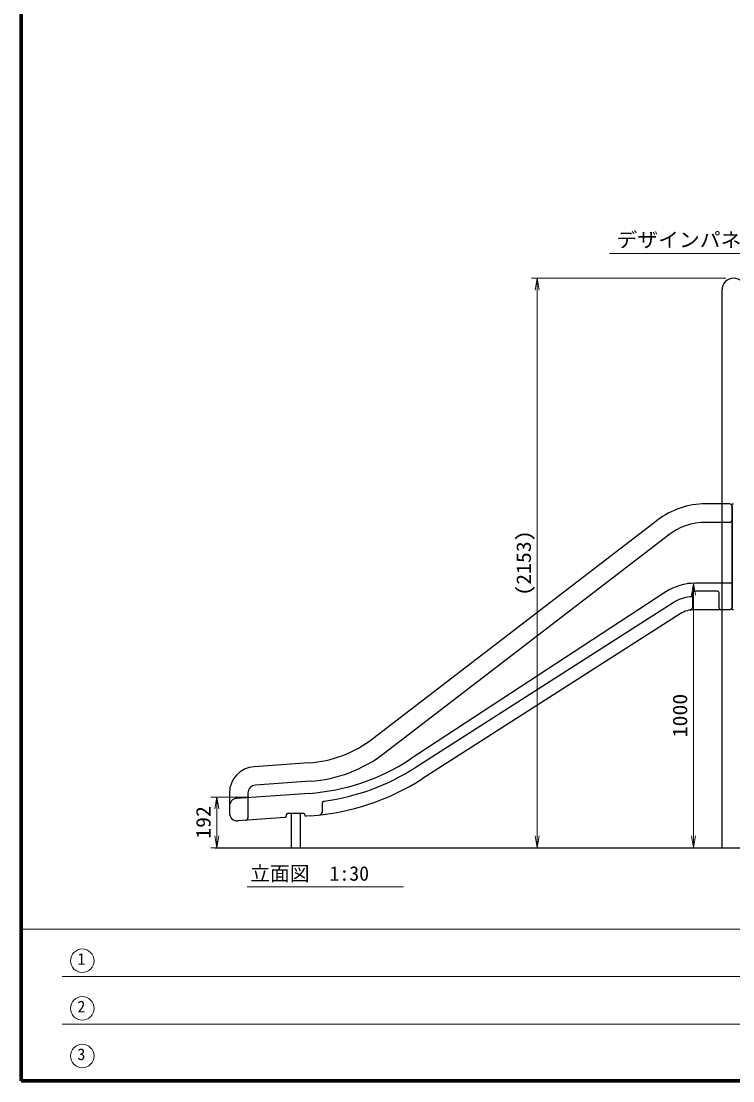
# Model space of a CAD drawing. Units: millimetres at full size, sheet at 1:30, with parts at other scales. Extents: x 450 to 12150, y 450 to 8460.
# Drawn here: x 450 to 3140, y 450 to 4455 of the extents above; entities that cross this region are included whole.
import ezdxf
from ezdxf.enums import TextEntityAlignment as Align

# ---------------------------------------------------------------- set-up
doc = ezdxf.new("R2010")
doc.units = ezdxf.units.MM
doc.header["$LTSCALE"] = 30
for name, color, linetype, lineweight in [('D-STR-TXT', 7, 'Continuous', 13), ('D-STR-TXT\u3000文字列', 7, 'Continuous', 13), ('D-STR\u3000構造物外形線', 1, 'Continuous', 25), ('D-TTL', 7, 'Continuous', 70), ('D-TTL-FRAM', 7, 'Continuous', 13), ('D-TTL-TXT', 7, 'Continuous', 13)]:
    doc.layers.add(name, color=color, linetype=linetype, lineweight=lineweight)
doc.styles.add('ＭＳ ゴシック', font='')
doc.styles.get('ＭＳ ゴシック').set_extended_font_data('MS Gothic')

# ---------------------------------------------------------------- blocks, each defined once
blk = doc.blocks.new('open_arrow')
at = {"color": 0, "linetype": 'Continuous', "lineweight": -2}
blk.add_lwpolyline([(7.5, 1.25), (0, 0), (7.5, -1.25)], dxfattribs=at)

msp = doc.modelspace()

# ---------------------------------------------------------------- linework, layer by layer
at = {"layer": 'D-STR-TXT'}
for p, q in [((3113.31, 3483.24), (2378.64, 3483.24)), ((2401.14, 1330.54), (2401.14, 3483.24)), ((3111.98, 2330.54), (2969.48, 2330.54)), ((2991.98, 1330.54), (2991.98, 2330.54)), ((1310, 1522.68), (1167.5, 1522.68)), ((1190, 1330.54), (1190, 1522.68)), ((1310, 1330.54), (1167.5, 1330.54)), ((3157.86, 1330.54), (2378.64, 1330.54)), ((3111.98, 1330.54), (2969.48, 1330.54))]:
    msp.add_line(p, q, dxfattribs=at)
msp.add_lwpolyline([(3506.61, 3180.28), (3277.43, 3577.24), (2674.43, 3577.24)], dxfattribs=at)
at = {"layer": 'D-STR-TXT\u3000文字列'}
msp.add_line((1304.9, 1182.59), (1895.95, 1182.59), dxfattribs=at)
at = {"layer": 'D-STR\u3000構造物外形線'}
for p, q in [((3098.76, 3438.69), (3098.76, 1330.54)), ((3127.31, 2630.54), (3037.31, 2630.54)), ((3137.31, 2230.54), (3137.31, 2630.54)), ((3137.31, 2630.54), (3143.31, 2630.54)), ((3137.31, 2620.54), (3137.31, 2240.54)), ((1779.9, 1743.68), (2854.66, 2568.53)), ((3127.31, 2560.54), (3037.31, 2560.54)), ((1822.51, 1688.15), (2897.28, 2513)), ((3137.31, 2330.54), (2996.94, 2330.54)), ((2887.42, 2297.89), (1920.62, 1665.2)), ((2987.31, 2290.54), (2987.31, 2239.15)), ((3082.31, 2300.54), (2997.31, 2300.54)), ((3087.31, 2295.54), (3087.31, 2240.54)), ((2914.99, 2256.93), (1939.24, 1633.34)), ((2941.91, 2214.8), (1966.17, 1591.21)), ((3127.31, 2230.54), (2994.72, 2230.54)), ((3143.31, 2230.54), (3137.31, 2230.54)), ((1537.31, 1651.76), (1330.34, 1637.29)), ((1542.19, 1581.93), (1335.22, 1567.46)), ((1237.31, 1537.53), (1237.31, 1462.46)), ((1538.36, 1536.55), (1265.22, 1517.45)), ((1307.31, 1537.53), (1307.31, 1444.51)), ((1587.31, 1497.4), (1587.31, 1464.82)), ((1447.66, 1445), (1269.4, 1432.54)), ((1452.31, 1455.54), (1452.31, 1449.99)), ((1517.31, 1460.54), (1457.31, 1460.54)), ((1470.31, 1460.54), (1470.31, 1330.54)), ((1504.31, 1460.54), (1504.31, 1330.54)), ((1522.31, 1455.58), (1522.31, 1455.54)), ((1544.29, 1451.76), (1527.66, 1450.6)), ((1181.74, 1330.54), (7361.7, 1330.54))]:
    msp.add_line(p, q, dxfattribs=at)
for centre, radius, start, end in [((3143.31, 3438.69), 44.55, 0, 180), ((3037.31, 2330.54), 300, 90, 127.50507), ((3127.31, 2620.54), 10, 0, 90), ((3127.31, 2570.54), 10, 270, 0), ((3037.31, 2330.54), 230, 90, 128.24068), ((2996.94, 2130.54), 200, 90, 123.2012), ((2977.31, 2289.47), 10, 276.62183, 0), ((2997.31, 2290.54), 10, 90, 180), ((3082.31, 2295.54), 5, 0, 90), ((2995.76, 2130.54), 150, 96.62183, 122.58226), ((2994.72, 2130.54), 100, 90, 122.03145), ((2977.31, 2239.15), 10, 279.10585, 0), ((3097.31, 2240.54), 10, 180, 270), ((3127.31, 2240.54), 10, 270, 0), ((1505.92, 2100.66), 450, 274, 307.50507), ((1505.92, 2100.66), 520, 274, 307.50507), ((1482.55, 2334.6), 800, 274, 303.2012), ((1337.31, 1537.53), 100, 94, 180), ((1481.51, 2349.57), 850, 277.7388, 302.58226), ((1337.31, 1537.53), 30, 94, 180), ((1481.51, 2349.57), 900, 274, 302.58226), ((1267.31, 1487.53), 30, 94, 180), ((1597.31, 1497.4), 10, 97.7388, 180), ((1267.31, 1462.46), 30, 180, 274), ((1297.31, 1444.51), 10, 274, 0), ((1447.31, 1449.99), 5, 274, 0), ((1457.31, 1455.54), 5, 90, 180), ((1517.31, 1455.54), 5, 0, 90), ((1527.31, 1455.58), 5, 180, 274), ((1577.31, 1464.82), 10, 276.45613, 0)]:
    msp.add_arc(centre, radius, start, end, dxfattribs=at)
at = {"layer": 'D-TTL'}
msp.add_lwpolyline([(450, 450), (450, 8460), (12150, 8460), (12150, 450)], close=True, dxfattribs=at)
at = {"layer": 'D-TTL-FRAM'}
for p, q in [((450, 1023.66), (12150, 1023.66)), ((3388.84, 843.66), (605.1, 843.66)), ((3388.84, 663.66), (605.1, 663.66))]:
    msp.add_line(p, q, dxfattribs=at)
at = {"layer": 'D-TTL-TXT'}
for centre in [(680.98, 903.79), (680.98, 723.79), (680.98, 543.79)]:
    msp.add_circle(centre, 44.42, dxfattribs=at)

# ---------------------------------------------------------------- block references
at = {"layer": 'D-STR-TXT', "xscale": 6, "yscale": 6}
for p, rotation in [((2401.14, 3483.24), 270), ((2991.98, 2330.54), 270), ((1190, 1522.68), 270), ((1190, 1330.54), 90), ((2401.14, 1330.54), 90), ((2991.98, 1330.54), 90)]:
    msp.add_blockref('open_arrow', p, dxfattribs=dict(at, rotation=rotation))

# ---------------------------------------------------------------- texts
at = {"layer": 'D-STR-TXT', "style": 'ＭＳ ゴシック', "width": 1.05}
msp.add_text('デザインパネル', height=54.99, dxfattribs=at).set_placement((2975.93, 3584.74), align=Align.BOTTOM_CENTER)
at = {"layer": 'D-STR-TXT', "style": 'ＭＳ ゴシック', "width": 1.1}
for s, p in [('(2153)', (2393.64, 2406.89)), ('1000', (2984.48, 1830.54)), ('192', (1182.5, 1426.61))]:
    msp.add_text(s, height=54.99, rotation=90, dxfattribs=at).set_placement(p, align=Align.BOTTOM_CENTER)
at = {"layer": 'D-STR-TXT\u3000文字列', "style": 'ＭＳ ゴシック'}
msp.add_text('立面図\u30001:30', height=54.99, dxfattribs=at).set_placement((1315.59, 1189.72), align=Align.BOTTOM_LEFT)
at = {"layer": 'D-TTL-TXT', "style": 'ＭＳ ゴシック'}
for s, p in [('1', (662.65, 875.28)), ('2', (662.65, 695.28)), ('3', (662.65, 515.28))]:
    msp.add_text(s, height=43.99, dxfattribs=at).set_placement(p, align=Align.BOTTOM_LEFT)

doc.saveas('drawing.dxf')
